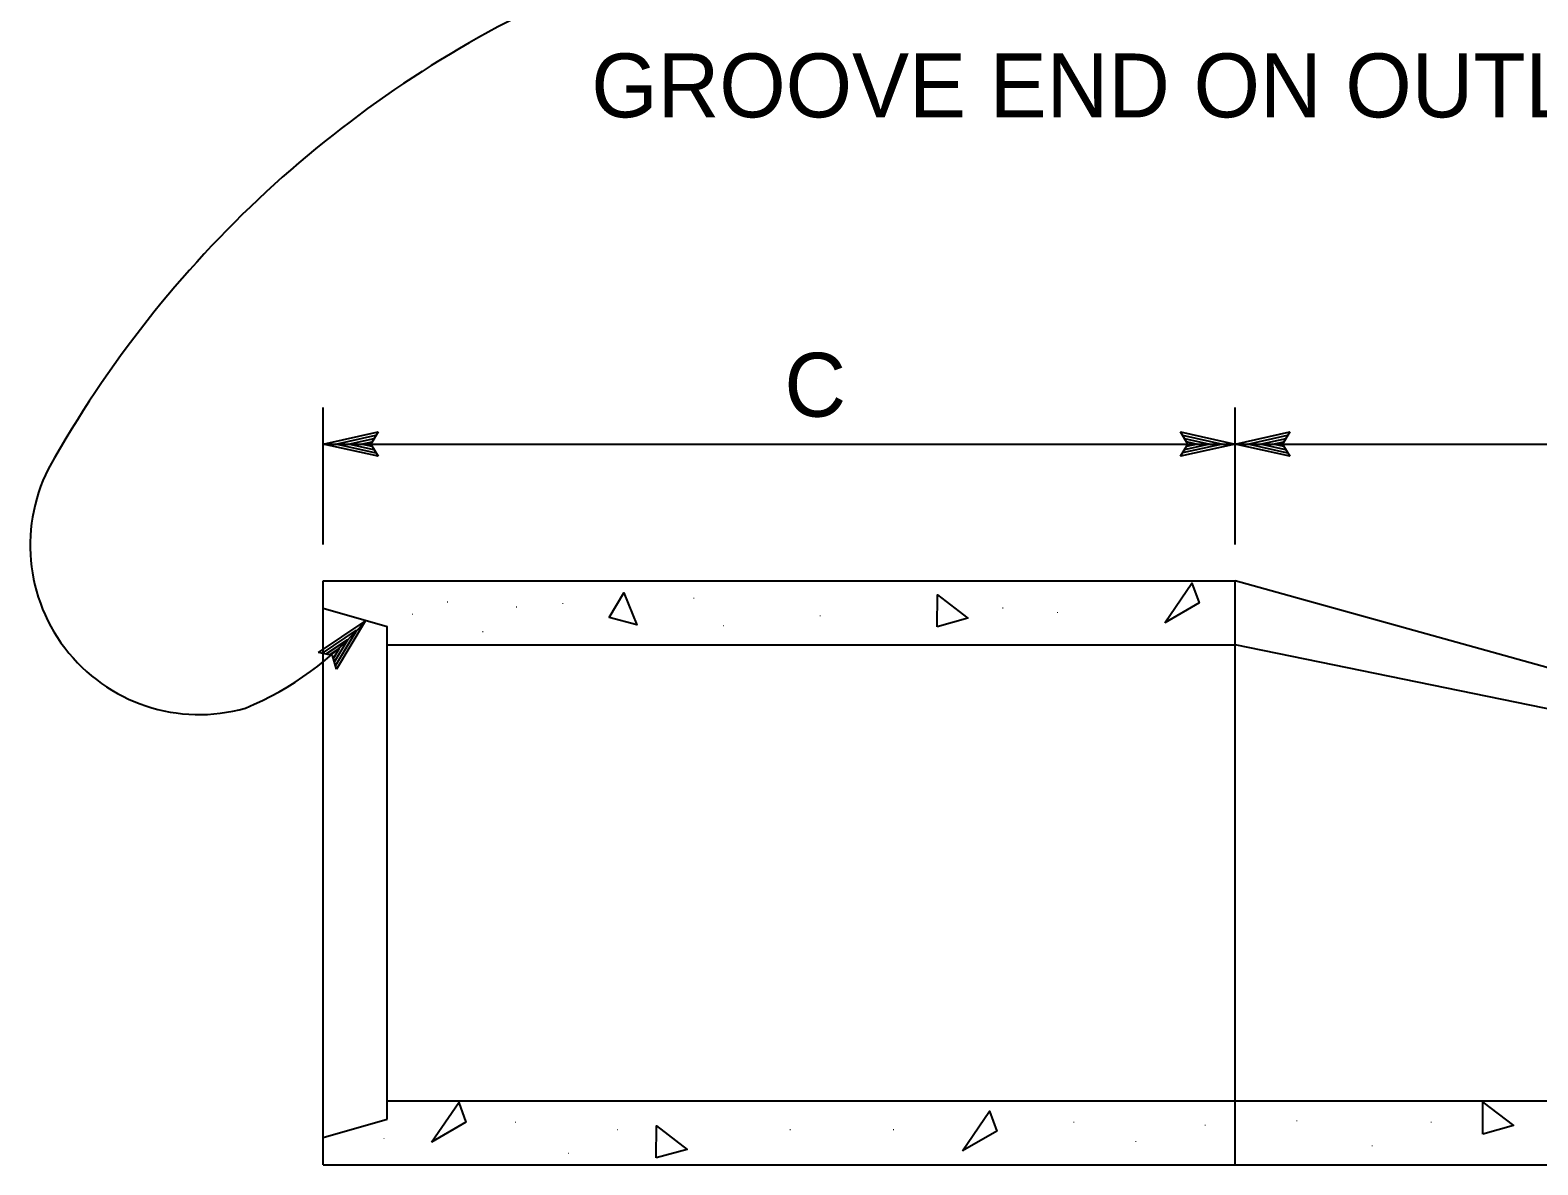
# Model space of a CAD drawing. Extents: x -894 to 866, y -476 to 714.
# Drawn here: x -701.4 to -536.1, y 41.7 to 166.1 of the extents above; entities that cross this region are included whole.
import ezdxf

# ---------------------------------------------------------------- set-up
doc = ezdxf.new("R2010")
doc.units = 0
for name, color, linetype in [('56 Stage 3 Anno', 7, 'Continuous'), ('57 Undefined', 7, 'Continuous'), ('59 Sndwall Anno', 7, 'Continuous'), ('60 Nongeo Data', 7, 'Continuous')]:
    doc.layers.add(name, color=color, linetype=linetype)

msp = doc.modelspace()

# ---------------------------------------------------------------- linework, layer by layer
at = {"layer": '56 Stage 3 Anno'}
for p, q in [((-669.27, 109.71), (-669.27, 124.71)), ((-569.27, 109.71), (-569.27, 124.71)), ((-669.27, 120.71), (-663.27, 122.04)), ((-667.88, 120.71), (-663.51, 121.68)), ((-666.51, 120.7), (-663.68, 121.33)), ((-665.13, 120.7), (-663.92, 120.97)), ((-663.27, 122.04), (-664.07, 120.71)), ((-663.27, 122.04), (-663.27, 122.04)), ((-574.47, 120.71), (-575.27, 122.05)), ((-575.27, 122.05), (-575.27, 122.05)), ((-575.27, 122.05), (-569.27, 120.71)), ((-575.05, 121.69), (-570.65, 120.71)), ((-572.03, 120.71), (-574.86, 120.08)), ((-574.82, 121.33), (-572.03, 120.71)), ((-574.64, 120.98), (-573.41, 120.71)), ((-573.41, 120.71), (-574.62, 120.44)), ((-569.27, 120.71), (-563.27, 122.04)), ((-567.88, 120.71), (-563.51, 121.68)), ((-566.51, 120.7), (-563.68, 121.33)), ((-565.13, 120.7), (-563.92, 120.97)), ((-563.27, 122.04), (-564.07, 120.71)), ((-563.27, 122.04), (-563.27, 122.04)), ((-669.27, 120.71), (-569.27, 120.71)), ((-663.27, 119.37), (-669.27, 120.71)), ((-669.27, 120.71), (-669.27, 120.71)), ((-663.49, 119.72), (-667.89, 120.7)), ((-663.72, 120.08), (-666.51, 120.7)), ((-663.9, 120.43), (-665.13, 120.7)), ((-664.07, 120.71), (-663.27, 119.37)), ((-663.27, 119.37), (-663.27, 119.37)), ((-569.27, 120.71), (-575.27, 119.38)), ((-575.27, 119.38), (-574.47, 120.71)), ((-575.27, 119.38), (-575.27, 119.38)), ((-570.66, 120.7), (-575.04, 119.73)), ((-569.27, 120.71), (-477.27, 120.71)), ((-569.27, 120.71), (-569.27, 120.71)), ((-563.27, 119.37), (-569.27, 120.71)), ((-569.27, 120.71), (-569.27, 120.71)), ((-563.49, 119.72), (-567.89, 120.7)), ((-563.72, 120.08), (-566.51, 120.7)), ((-563.9, 120.43), (-565.13, 120.7)), ((-564.07, 120.71), (-563.27, 119.37)), ((-563.27, 119.37), (-563.27, 119.37)), ((-669.78, 97.87), (-664.67, 101.3)), ((-664.67, 101.3), (-667.84, 96.03)), ((-664.67, 101.3), (-664.67, 101.3)), ((-669.37, 97.79), (-665.62, 100.3)), ((-668.95, 97.71), (-666.58, 99.3)), ((-666.58, 99.3), (-668.07, 96.82)), ((-665.63, 100.29), (-667.94, 96.45)), ((-668.26, 97.53), (-669.78, 97.87)), ((-669.78, 97.87), (-669.78, 97.87)), ((-668.58, 97.6), (-667.53, 98.3)), ((-667.53, 98.3), (-668.17, 97.24)), ((-667.84, 96.03), (-668.26, 97.53)), ((-667.84, 96.03), (-667.84, 96.03))]:
    msp.add_line(p, q, dxfattribs=at)
for centre, radius, start, end in [((-592.33, 58.29), 122.61, 114.1534, 150.2084), ((-682.87, 109.61), 18.55, 148.8091, 285.8632), ((-691.15, 123.98), 34.86, 292.5036, 319.4171)]:
    msp.add_arc(centre, radius, start, end, dxfattribs=at)
at = {"layer": '59 Sndwall Anno'}
for points in [[(-637.93, 101.68), (-636.32, 104.41), (-634.88, 100.88)], [(-601.95, 100.69), (-601.92, 104.2), (-598.58, 101.61)], [(-576.97, 101.11), (-574, 105.46), (-573.21, 103.29)], [(-657.39, 44.2), (-654.42, 48.55), (-653.63, 46.38)], [(-542.12, 45.08), (-542.09, 48.59), (-538.75, 46)], [(-599.18, 43.23), (-596.22, 47.58), (-595.42, 45.4)], [(-632.76, 42.48), (-632.73, 45.99), (-629.38, 43.4)]]:
    msp.add_lwpolyline(points, close=True, dxfattribs=at)
at = {"layer": '60 Nongeo Data'}
for p, q in [((-669.27, 41.71), (-669.27, 105.71)), ((-669.27, 105.71), (-569.27, 105.71)), ((-484.03, 82.02), (-569.27, 105.71)), ((-569.27, 41.71), (-569.27, 105.71)), ((-669.27, 102.71), (-662.27, 100.71)), ((-662.27, 46.71), (-662.27, 100.71)), ((-662.27, 98.71), (-569.27, 98.71)), ((-481.59, 80.78), (-569.27, 98.71)), ((-662.27, 48.71), (-463.27, 48.71)), ((-669.27, 44.71), (-662.27, 46.71)), ((-669.27, 41.71), (-477.27, 41.71))]:
    msp.add_line(p, q, dxfattribs=at)

# ---------------------------------------------------------------- texts
at = {"layer": '57 Undefined'}
for s, p in [('GROOVE END ON OUTLET SECTION', (-639.88, 156.52)), ('C', (-618.7, 123.71))]:
    msp.add_text(s, height=7, dxfattribs=at).set_placement(p)
at = {"layer": '59 Sndwall Anno'}
for p in [(-655.8, 103.33), (-648.23, 102.79), (-643.16, 103.17), (-628.78, 103.76), (-594.89, 102.68), (-659.64, 102.01), (-614.92, 101.81), (-588.9, 102.19), (-651.91, 100.09), (-625.51, 100.74), (-648.35, 46.31), (-587.12, 46.31), (-562.66, 46.47), (-547.92, 46.31), (-662.76, 44.53), (-637.17, 45.5), (-618.22, 45.5), (-606.88, 45.5), (-572.7, 45.99), (-642.51, 42.91), (-580.31, 44.2), (-554.4, 43.72)]:
    msp.add_text('.', height=0.8, dxfattribs=at).set_placement(p)

doc.saveas('drawing.dxf')
